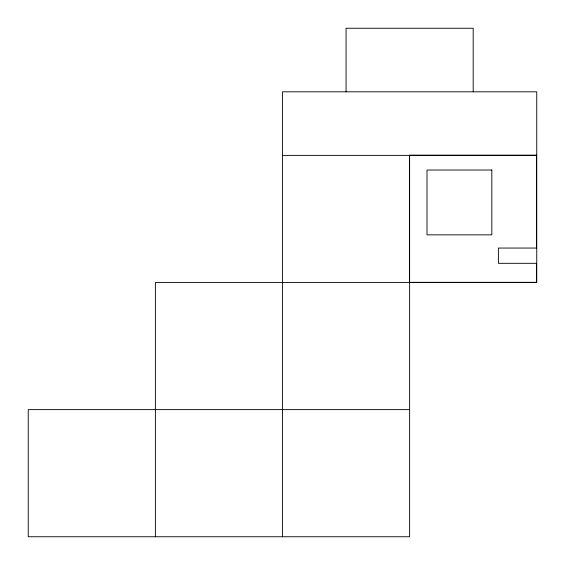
<?xml version="1.0" encoding="UTF-8"?>
<svg xmlns="http://www.w3.org/2000/svg" width="565" height="565" viewBox="0 0 565 565"><rect width="100%" height="100%" fill="white"/><g stroke="black" fill="none" stroke-linecap="round" stroke-linejoin="round"><path stroke-width="0.85" d="M282.5 155.375L536.75 155.375M409.625 409.625L28.25 409.625L28.25 536.75L409.625 536.75L409.625 155.375M473.188 91.812L473.188 28.25L346.062 28.25L346.062 91.812M282.5 536.75L282.5 91.812L536.75 91.812L536.75 282.5L155.375 282.5L155.375 536.75M536.538 155.191L409.413 155.191L409.413 282.316L536.538 282.316L536.538 263.311L498.401 263.311L498.401 248.056L536.538 248.056L536.538 155.191M491.833 170.023L426.999 170.023L426.999 234.856L491.833 234.856L491.833 170.023"/></g></svg>
